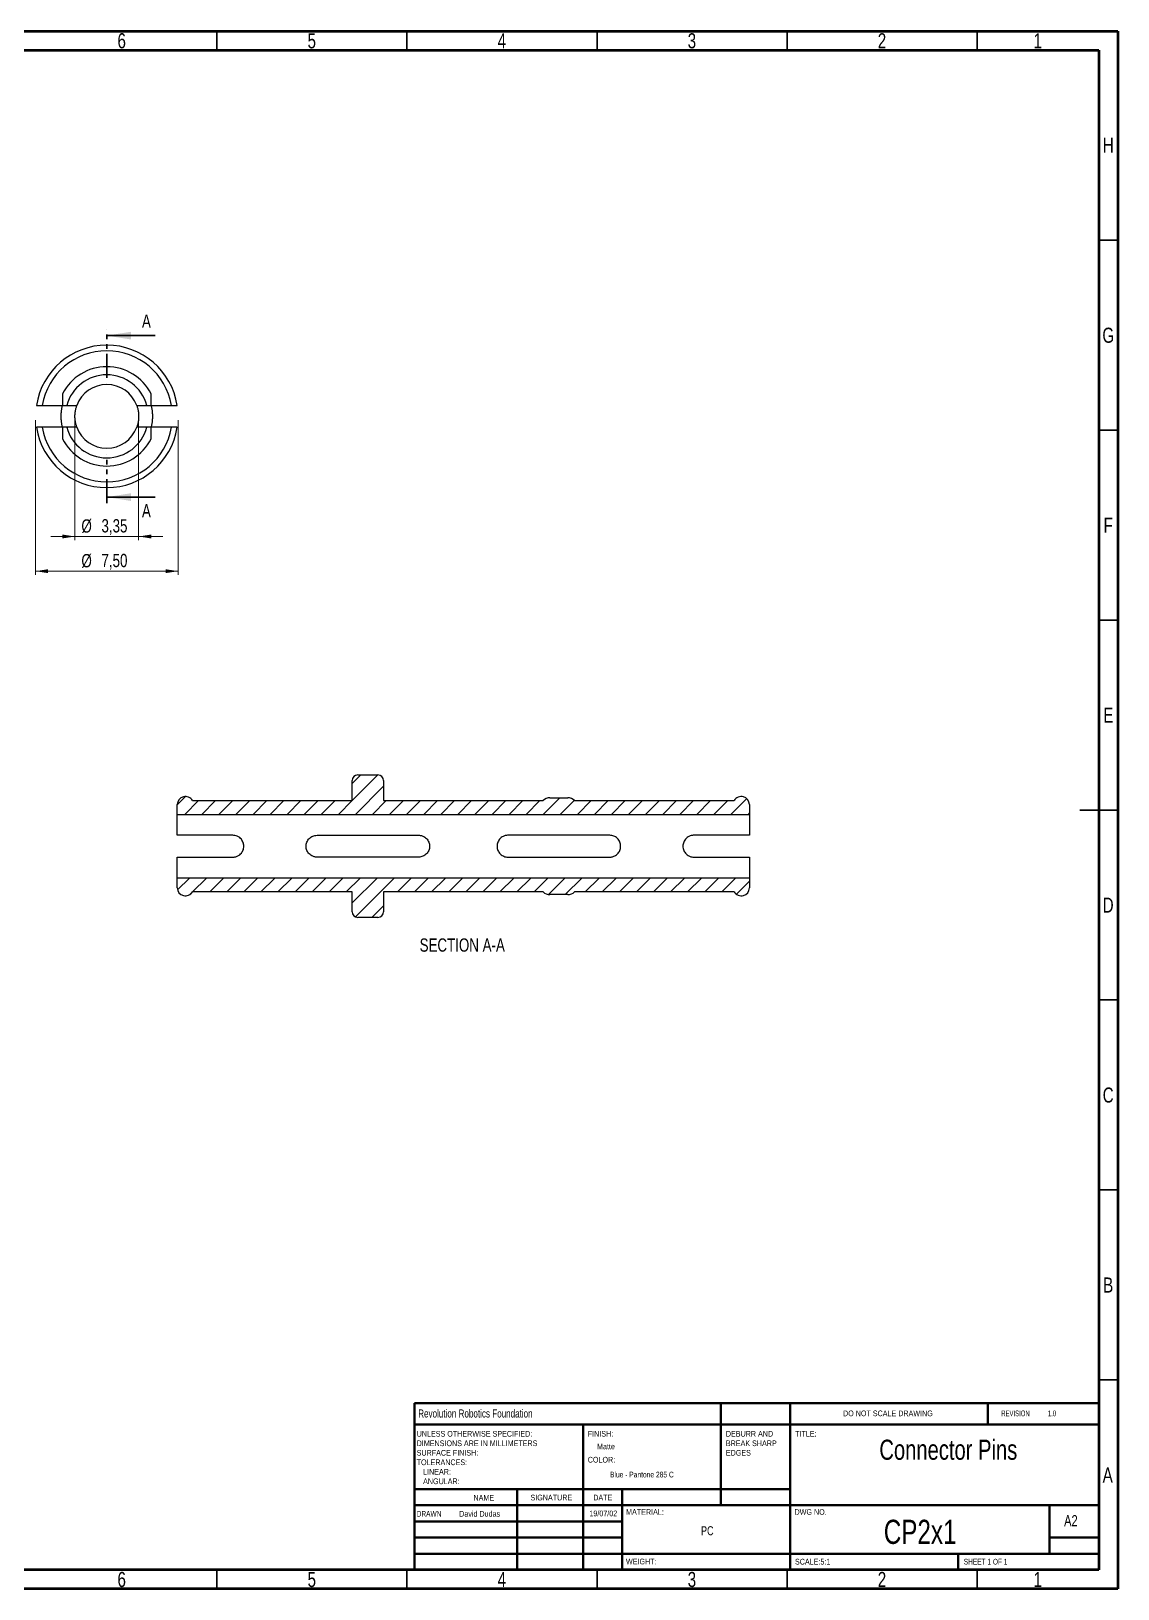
# Model space of a CAD drawing. Header units: millimetres. Extents: x 15 to 589, y 5 to 415.
# Drawn here: x 303.1 to 589, y 5 to 415 of the extents above; entities that cross this region are included whole.
import ezdxf

# ---------------------------------------------------------------- set-up
doc = ezdxf.new("R2010")
doc.units = ezdxf.units.MM
doc.linetypes.add('PHANTOM', pattern=[12.7, 6.35, -1.27, 1.27, -1.27, 1.27, -1.27])
doc.styles.add('SLDTEXTSTYLE0', font='TXT', dxfattribs={"width": 0.75})
doc.styles.add('SLDTEXTSTYLE1', font='TXT', dxfattribs={"width": 0.686449})
doc.styles.add('SLDTEXTSTYLE2', font='TXT', dxfattribs={"width": 0.625})
doc.styles.add('SLDTEXTSTYLE3', font='TXT', dxfattribs={"width": 0.6875})
doc.styles.add('SLDTEXTSTYLE4', font='TXT', dxfattribs={"width": 0.7})
doc.dimstyles.new('SLDDIMSTYLE0', dxfattribs={"dimtxt": 3.5, "dimasz": 3.302, "dimexe": 0, "dimexo": 0.0625, "dimgap": 0.875, "dimtad": 1, "dimlfac": 0.2, "dimrnd": 1e-09, "dimzin": 12, "dimdsep": 46, "dimtxsty": 'SLDTEXTSTYLE0', "dimsah": 1, "dimcen": 0.09, "dimadec": 0, "dimazin": 3, "dimtfac": 1, "dimtofl": 0, "dimtmove": 0, "dimatfit": 3, "dimfxl": 0, "dimfrac": 2, "dimtolj": 1, "dimtzin": 12, "dimarcsym": 0})
doc.dimstyles.new('SLDDIMSTYLE2', dxfattribs={"dimtxt": 3.5, "dimasz": 3.302, "dimexe": 0, "dimexo": 0.0625, "dimgap": 0.875, "dimtad": 1, "dimlfac": 0.2, "dimrnd": 1e-09, "dimzin": 12, "dimdsep": 46, "dimtxsty": 'SLDTEXTSTYLE0', "dimsah": 1, "dimcen": 0.09, "dimadec": 0, "dimazin": 3, "dimtfac": 1, "dimtmove": 0, "dimatfit": 0, "dimfxl": 0, "dimfrac": 2, "dimtolj": 1, "dimtzin": 12, "dimarcsym": 0})

# ---------------------------------------------------------------- blocks, each defined once
blk = doc.blocks.new('SW_NOTE_0_1')
at = {"color": 0, "linetype": 'Continuous', "lineweight": 0, "char_height": 1.5, "attachment_point": 1, "style": 'SLDTEXTSTYLE0'}
for s, insert in [('UNLESS OTHERWISE SPECIFIED:', (0, 1.93)), ('SURFACE FINISH:', (0, -3.07)), ('DIMENSIONS ARE IN MILLIMETERS', (0, -0.57)), ('TOLERANCES:', (0, -5.57)), ('LINEAR:', (1.69, -8.07)), ('ANGULAR:', (1.69, -10.57))]:
    blk.add_mtext(s, dxfattribs=dict(at, insert=insert))
blk = doc.blocks.new('SW_NOTE_0_2')
at = {"color": 0, "linetype": 'Continuous', "lineweight": 0, "char_height": 1.5, "attachment_point": 1, "style": 'SLDTEXTSTYLE0'}
for s, insert in [('DEBURR AND', (0, 1.93)), ('BREAK SHARP', (0, -0.57)), ('EDGES', (0, -3.07))]:
    blk.add_mtext(s, dxfattribs=dict(at, insert=insert))
blk = doc.blocks.new('_D_19')
at = {"color": 7, "linetype": 'Continuous', "lineweight": 0}
for p, q in [((314.67, 312.61), (314.67, 280.99)), ((331.42, 312.61), (331.42, 280.99)), ((314.67, 281.99), (308.32, 281.99)), ((314.67, 281.99), (331.42, 281.99)), ((331.42, 281.99), (337.77, 281.99))]:
    blk.add_line(p, q, dxfattribs=at)
at = {"color": 7, "linetype": 'Continuous', "lineweight": 18}
for points in [[(314.67, 281.99), (311.37, 282.5), (311.37, 281.48)], [(331.42, 281.99), (334.72, 281.48), (334.72, 282.5)]]:
    blk.add_solid(points, dxfattribs=at)
at = {"color": 7, "linetype": 'Continuous', "lineweight": 18, "char_height": 3.5, "attachment_point": 1, "style": 'SLDTEXTSTYLE0'}
for s, insert in [('%%c', (316.37, 286.5)), ('3,35', (321.64, 286.55))]:
    blk.add_mtext(s, dxfattribs=dict(at, insert=insert))
blk = doc.blocks.new('_D_20')
at = {"color": 7, "linetype": 'Continuous', "lineweight": 0}
for p, q in [((304.29, 312.61), (304.29, 271.86)), ((341.79, 312.61), (341.79, 271.86)), ((304.29, 272.86), (341.79, 272.86))]:
    blk.add_line(p, q, dxfattribs=at)
at = {"color": 7, "linetype": 'Continuous', "lineweight": 18}
for points in [[(304.29, 272.86), (307.6, 272.35), (307.6, 273.37)], [(341.79, 272.86), (338.49, 273.37), (338.49, 272.35)]]:
    blk.add_solid(points, dxfattribs=at)
at = {"color": 7, "linetype": 'Continuous', "lineweight": 18, "char_height": 3.5, "attachment_point": 1, "style": 'SLDTEXTSTYLE0'}
for s, insert in [('%%c', (316.37, 277.37)), ('7,50', (321.64, 277.42))]:
    blk.add_mtext(s, dxfattribs=dict(at, insert=insert))

msp = doc.modelspace()

# ---------------------------------------------------------------- hatches: boundary and pattern name
at = {"linetype": 'Continuous', "lineweight": 18}
h = msp.add_hatch(dxfattribs=at)
h.set_pattern_fill('ANSI31', style=0)
edge = h.paths.add_edge_path(flags=0)
edge.add_arc((389.089, 217.721), 1.5, 90, 180)
edge.add_line((387.589, 217.721), (387.589, 212.471))
edge.add_line((387.589, 212.471), (345.589, 212.471))
edge.add_arc((343.731, 211.404), 2.142, 29.8831, 180)
edge.add_line((341.589, 211.404), (341.589, 208.846))
edge.add_line((341.589, 208.846), (492.089, 208.846))
edge.add_line((492.089, 208.846), (492.089, 211.404))
edge.add_arc((489.946, 211.404), 2.142, 0, 150.1169)
edge.add_line((488.089, 212.471), (446.089, 212.471))
edge.add_arc((444.303, 210.721), 2.5, 44.427, 90)
edge.add_line((444.303, 213.221), (439.624, 213.221))
edge.add_arc((439.624, 210.721), 2.5, 90, 135.573)
edge.add_line((437.839, 212.471), (395.839, 212.471))
edge.add_line((395.839, 212.471), (395.839, 217.721))
edge.add_arc((394.339, 217.721), 1.5, 0, 90)
edge.add_line((394.339, 219.221), (389.089, 219.221))
h = msp.add_hatch(dxfattribs=at)
h.set_pattern_fill('ANSI31', style=0)
edge = h.paths.add_edge_path(flags=0)
edge.add_line((345.589, 188.471), (387.589, 188.471))
edge.add_line((387.589, 188.471), (387.589, 183.221))
edge.add_arc((389.089, 183.221), 1.5, 180, 270)
edge.add_line((389.089, 181.721), (394.339, 181.721))
edge.add_arc((394.339, 183.221), 1.5, 270, 360)
edge.add_line((395.839, 183.221), (395.839, 188.471))
edge.add_line((395.839, 188.471), (437.839, 188.471))
edge.add_arc((439.624, 190.221), 2.5, 224.427, 270)
edge.add_line((439.624, 187.721), (444.303, 187.721))
edge.add_arc((444.303, 190.221), 2.5, 270, 315.573)
edge.add_line((446.089, 188.471), (488.089, 188.471))
edge.add_arc((489.946, 189.538), 2.142, 209.8831, 360)
edge.add_line((492.089, 189.538), (492.089, 192.096))
edge.add_line((492.089, 192.096), (341.589, 192.096))
edge.add_line((341.589, 192.096), (341.589, 189.538))
edge.add_arc((343.731, 189.538), 2.142, 180, 330.1169)

# ---------------------------------------------------------------- linework, layer by layer
at = {"color": 7, "linetype": 'Continuous', "lineweight": 70}
for p, q in [((15, 415), (589, 415)), ((589, 415), (589, 5)), ((20, 410), (584, 410)), ((584, 410), (584, 10)), ((584, 10), (20, 10)), ((589, 5), (15, 5))]:
    msp.add_line(p, q, dxfattribs=at)
at = {"color": 7, "linetype": 'Continuous', "lineweight": 35}
for p, q in [((352, 410), (352, 415)), ((402, 410), (402, 415)), ((452, 410), (452, 415)), ((502, 410), (502, 415)), ((552, 410), (552, 415)), ((584, 360), (589, 360)), ((335.744, 334.859), (323.044, 334.859)), ((584, 310), (589, 310)), ((335.744, 292.358), (323.044, 292.358)), ((584, 260), (589, 260)), ((589, 210), (579, 210)), ((584, 210), (589, 210)), ((584, 160), (589, 160)), ((584, 110), (589, 110)), ((584, 60), (589, 60)), ((352, 10), (352, 5)), ((402, 10), (402, 5)), ((452, 10), (452, 5)), ((502, 10), (502, 5)), ((552, 10), (552, 5))]:
    msp.add_line(p, q, dxfattribs=at)
at = {"color": 7, "linetype": 'PHANTOM', "lineweight": 35}
for p, q in [((323.044, 323.746), (323.044, 336.446)), ((323.044, 290.771), (323.044, 303.477))]:
    msp.add_line(p, q, dxfattribs=at)
at = {"color": 7, "linetype": 'Continuous', "lineweight": 25}
for p, q in [((306.035, 316.484), (311.393, 316.484)), ((312.496, 316.484), (315.178, 316.484)), ((330.91, 316.484), (333.591, 316.484)), ((334.694, 316.484), (340.052, 316.484)), ((311.393, 310.734), (306.035, 310.734)), ((315.178, 310.734), (312.496, 310.734)), ((333.591, 310.734), (330.91, 310.734)), ((340.052, 310.734), (334.694, 310.734)), ((387.589, 212.471), (387.589, 217.721)), ((389.089, 219.221), (394.339, 219.221)), ((395.839, 217.721), (395.839, 212.471)), ((439.624, 213.221), (444.303, 213.221)), ((341.589, 208.846), (341.589, 211.404)), ((345.589, 212.471), (387.589, 212.471)), ((395.839, 212.471), (437.839, 212.471)), ((446.089, 212.471), (488.089, 212.471)), ((492.089, 211.404), (492.089, 208.846)), ((341.589, 208.846), (492.089, 208.846)), ((341.589, 203.346), (341.589, 208.846)), ((492.089, 208.846), (492.089, 203.346)), ((356.214, 203.346), (341.589, 203.346)), ((378.339, 203.346), (405.089, 203.346)), ((455.339, 203.346), (428.589, 203.346)), ((492.089, 203.346), (477.464, 203.346)), ((341.589, 197.596), (356.214, 197.596)), ((341.589, 192.096), (341.589, 197.596)), ((405.089, 197.596), (378.339, 197.596)), ((428.589, 197.596), (455.339, 197.596)), ((477.464, 197.596), (492.089, 197.596)), ((492.089, 197.596), (492.089, 192.096)), ((492.089, 192.096), (341.589, 192.096)), ((341.589, 189.538), (341.589, 192.096)), ((492.089, 192.096), (492.089, 189.538)), ((387.589, 188.471), (345.589, 188.471)), ((387.589, 183.221), (387.589, 188.471)), ((437.839, 188.471), (395.839, 188.471)), ((395.839, 188.471), (395.839, 183.221)), ((444.303, 187.721), (439.624, 187.721)), ((488.089, 188.471), (446.089, 188.471)), ((394.339, 181.721), (389.089, 181.721))]:
    msp.add_line(p, q, dxfattribs=at)
at = {"color": 7, "linetype": 'Continuous', "lineweight": 50}
for p, q in [((404, 53.839), (403.976, 10)), ((404, 53.839), (584, 53.839)), ((484.6, 53.839), (484.585, 26.956)), ((502.8, 53.839), (502.776, 9.946)), ((554.797, 48.226), (554.8, 53.839)), ((583.997, 48.226), (403.997, 48.226)), ((448.396, 48.226), (448.375, 9.976)), ((502.8, 31.25), (404, 31.25)), ((430.991, 31.25), (430.991, 10)), ((458.6, 10), (458.6, 31.25)), ((458.6, 27), (404, 27)), ((458.6, 27), (584, 27)), ((571, 14.25), (571, 27)), ((458.6, 22.75), (404, 22.75)), ((458.6, 18.5), (404, 18.5)), ((584, 18.5), (571, 18.5)), ((404, 14.25), (584, 14.25)), ((547, 10), (547, 14.25))]:
    msp.add_line(p, q, dxfattribs=at)
at = {"color": 7, "linetype": 'Continuous', "lineweight": 25}
for centre, radius, start, end in [((323.044, 313.609), 18.75, 8.82015, 171.17985), ((323.044, 313.609), 17.25, 9.59407, 170.40593), ((323.044, 313.609), 13.075, 26.99414, 153.00874), ((323.044, 313.609), 10.933, 15.24669, 164.75331), ((323.044, 313.609), 8.375, 90, 159.92295), ((323.044, 313.609), 8.375, 20.07705, 90), ((323.044, 313.609), 18.75, 188.82015, 351.17985), ((323.044, 313.609), 17.25, 189.59407, 350.40593), ((323.044, 313.609), 13.075, 206.99623, 333.00926), ((323.044, 313.609), 10.933, 195.24669, 344.75331), ((323.044, 313.609), 8.375, 200.07705, 339.92295), ((389.089, 217.721), 1.5, 90, 180), ((394.339, 217.721), 1.5, 0, 90), ((343.731, 211.404), 2.142, 29.8831, 180), ((439.624, 210.721), 2.5, 90, 135.573), ((444.303, 210.721), 2.5, 44.427, 90), ((489.946, 211.404), 2.142, 0, 150.1169), ((343.731, 189.538), 2.142, 180, 330.1169), ((489.946, 189.538), 2.142, 209.8831, 0), ((439.624, 190.221), 2.5, 224.427, 270), ((444.303, 190.221), 2.5, 270, 315.573), ((389.089, 183.221), 1.5, 180, 270), ((394.339, 183.221), 1.5, 270, 0)]:
    msp.add_arc(centre, radius, start, end, dxfattribs=at)
for points, knots in [([(304.515, 316.484), (304.519, 316.484), (304.526, 316.484), (304.583, 316.484), (304.673, 316.484), (304.8, 316.484), (305.023, 316.484), (305.423, 316.485), (305.819, 316.484), (306.035, 316.484)], [0, 0, 0, 0, 0.0977135, 0.1966303, 0.2968041, 0.398284, 0.5011137, 0.7277386, 1, 1, 1, 1]), ([(311.393, 310.734), (311.392, 310.738), (311.39, 310.748), (311.371, 310.824), (311.338, 310.966), (311.286, 311.203), (311.194, 311.68), (311.081, 312.476), (311.025, 313.609), (311.081, 314.741), (311.194, 315.537), (311.286, 316.015), (311.344, 316.279), (311.385, 316.452), (311.391, 316.473), (311.393, 316.484)], [0, 0, 0, 0, 0.0418561, 0.0833853, 0.1253478, 0.1878592, 0.250712, 0.3754632, 0.5000585, 0.6246537, 0.7494049, 0.8122294, 0.8747691, 0.9374303, 1, 1, 1, 1]), ([(311.393, 319.543), (311.393, 319.543), (311.393, 319.552), (311.393, 319.522), (311.393, 319.448), (311.392, 319.316), (311.393, 319.138), (311.393, 318.912), (311.392, 318.638), (311.393, 318.167), (311.395, 317.445), (311.394, 316.816), (311.393, 316.484)], [0, 0, 0, 0, 0.0007226, 0.0586139, 0.1185588, 0.1826714, 0.2526098, 0.3284709, 0.4124082, 0.5050947, 0.7378393, 1, 1, 1, 1]), ([(311.393, 316.484), (311.474, 316.484), (311.638, 316.484), (311.907, 316.484), (312.195, 316.484), (312.394, 316.484), (312.496, 316.484)], [0, 0, 0, 0, 0.2356233, 0.4808643, 0.7356797, 1, 1, 1, 1]), ([(315.178, 310.734), (315.176, 310.738), (315.172, 310.747), (315.145, 310.822), (315.101, 310.953), (315.023, 311.186), (314.893, 311.652), (314.723, 312.472), (314.642, 313.609), (314.723, 314.746), (314.893, 315.565), (315.023, 316.032), (315.11, 316.291), (315.165, 316.452), (315.174, 316.473), (315.178, 316.484)], [0, 0, 0, 0, 0.0399697, 0.081704, 0.1252782, 0.1768409, 0.2507, 0.3755406, 0.500062, 0.6245833, 0.7494239, 0.8232653, 0.8748458, 0.9394342, 1, 1, 1, 1]), ([(330.91, 316.484), (330.911, 316.479), (330.915, 316.47), (330.942, 316.395), (330.987, 316.264), (331.065, 316.032), (331.194, 315.566), (331.365, 314.745), (331.446, 313.609), (331.365, 312.472), (331.194, 311.652), (331.064, 311.185), (330.978, 310.926), (330.922, 310.765), (330.914, 310.744), (330.91, 310.734)], [0, 0, 0, 0, 0.0399697, 0.081704, 0.1252782, 0.1768409, 0.2507, 0.3755406, 0.500062, 0.6245833, 0.7494239, 0.8232653, 0.8748458, 0.9394342, 1, 1, 1, 1]), ([(333.591, 316.484), (333.693, 316.484), (333.892, 316.484), (334.18, 316.484), (334.449, 316.484), (334.614, 316.484), (334.694, 316.484)], [0, 0, 0, 0, 0.2643203, 0.5191357, 0.7643767, 1, 1, 1, 1]), ([(334.694, 316.484), (334.694, 316.655), (334.694, 316.988), (334.693, 317.468), (334.693, 317.913), (334.695, 318.304), (334.695, 318.638), (334.694, 318.912), (334.695, 319.2), (334.695, 319.414), (334.694, 319.528), (334.694, 319.538), (334.694, 319.543)], [0, 0, 0, 0, 0.1351829, 0.2626458, 0.3827706, 0.4960188, 0.5888027, 0.6728759, 0.7489102, 0.8826108, 0.9426679, 1, 1, 1, 1]), ([(334.694, 316.484), (334.695, 316.479), (334.698, 316.47), (334.716, 316.393), (334.749, 316.252), (334.802, 316.014), (334.893, 315.537), (335.006, 314.741), (335.062, 313.609), (335.006, 312.476), (334.893, 311.681), (334.801, 311.203), (334.743, 310.938), (334.702, 310.765), (334.697, 310.744), (334.694, 310.734)], [0, 0, 0, 0, 0.04185608, 0.08338532, 0.12534784, 0.18785925, 0.25071204, 0.37546321, 0.50005848, 0.62465374, 0.74940491, 0.81222945, 0.87476908, 0.93743033, 1, 1, 1, 1]), ([(340.052, 316.484), (340.143, 316.484), (340.319, 316.484), (340.566, 316.484), (340.783, 316.484), (340.969, 316.484), (341.227, 316.483), (341.505, 316.484), (341.55, 316.484), (341.572, 316.484)], [0, 0, 0, 0, 0.1151256, 0.2228567, 0.3231838, 0.4161034, 0.5016193, 0.754731, 1, 1, 1, 1]), ([(306.035, 310.734), (305.944, 310.734), (305.768, 310.733), (305.521, 310.733), (305.304, 310.733), (305.118, 310.733), (304.861, 310.734), (304.583, 310.733), (304.538, 310.734), (304.515, 310.734)], [0, 0, 0, 0, 0.1151256, 0.2228567, 0.3231838, 0.4161034, 0.5016193, 0.754731, 1, 1, 1, 1]), ([(311.393, 310.734), (311.393, 310.562), (311.394, 310.229), (311.394, 309.749), (311.394, 309.304), (311.393, 308.913), (311.392, 308.58), (311.393, 308.305), (311.393, 308.017), (311.392, 307.803), (311.393, 307.689), (311.393, 307.679), (311.393, 307.674)], [0, 0, 0, 0, 0.1351485, 0.2625789, 0.3826732, 0.4958926, 0.5886528, 0.6727046, 0.7487196, 0.8823861, 0.9424279, 1, 1, 1, 1]), ([(312.496, 310.734), (312.394, 310.734), (312.195, 310.734), (311.907, 310.733), (311.638, 310.734), (311.474, 310.734), (311.393, 310.734)], [0, 0, 0, 0, 0.2643203, 0.51913568, 0.76437667, 1, 1, 1, 1]), ([(334.694, 310.734), (334.614, 310.734), (334.449, 310.734), (334.18, 310.733), (333.892, 310.734), (333.693, 310.734), (333.591, 310.734)], [0, 0, 0, 0, 0.2356233, 0.4808643, 0.7356797, 1, 1, 1, 1]), ([(334.694, 307.674), (334.694, 307.674), (334.694, 307.665), (334.694, 307.696), (334.695, 307.77), (334.695, 307.901), (334.695, 308.079), (334.694, 308.305), (334.695, 308.58), (334.695, 309.051), (334.692, 309.773), (334.694, 310.401), (334.694, 310.734)], [0, 0, 0, 0, 0.0004611, 0.0583676, 0.1183282, 0.1824576, 0.2524143, 0.3282953, 0.4122545, 0.5049653, 0.7377707, 1, 1, 1, 1]), ([(341.572, 310.734), (341.568, 310.734), (341.561, 310.734), (341.505, 310.733), (341.414, 310.734), (341.288, 310.734), (341.065, 310.734), (340.664, 310.733), (340.268, 310.733), (340.052, 310.734)], [0, 0, 0, 0, 0.0977135, 0.1966303, 0.2968041, 0.398284, 0.5011137, 0.7277386, 1, 1, 1, 1]), ([(356.214, 197.596), (356.335, 197.6), (356.582, 197.61), (356.954, 197.685), (357.344, 197.816), (357.795, 198.048), (358.384, 198.514), (358.936, 199.334), (359.165, 200.471), (358.936, 201.608), (358.384, 202.428), (357.795, 202.894), (357.289, 203.154), (356.776, 203.315), (356.397, 203.336), (356.214, 203.346)], [0, 0, 0, 0, 0.0399697, 0.081704, 0.1252782, 0.1768409, 0.2507, 0.3755406, 0.500062, 0.6245833, 0.7494239, 0.8232653, 0.8748458, 0.9394342, 1, 1, 1, 1]), ([(378.339, 197.596), (378.213, 197.601), (377.961, 197.61), (377.589, 197.687), (377.174, 197.829), (376.729, 198.066), (376.151, 198.542), (375.616, 199.334), (375.388, 200.471), (375.616, 201.608), (376.151, 202.4), (376.729, 202.877), (377.228, 203.141), (377.771, 203.314), (378.15, 203.335), (378.339, 203.346)], [0, 0, 0, 0, 0.041699, 0.083191, 0.1252785, 0.1876587, 0.250722, 0.3755515, 0.5000617, 0.6245719, 0.7494014, 0.8124365, 0.8748449, 0.9376278, 1, 1, 1, 1]), ([(405.089, 203.346), (405.215, 203.341), (405.467, 203.332), (405.838, 203.255), (406.254, 203.113), (406.699, 202.876), (407.277, 202.4), (407.811, 201.608), (408.04, 200.471), (407.811, 199.334), (407.277, 198.542), (406.699, 198.066), (406.199, 197.801), (405.657, 197.628), (405.278, 197.607), (405.089, 197.596)], [0, 0, 0, 0, 0.04169896, 0.08319103, 0.12527851, 0.18765872, 0.25072202, 0.3755515, 0.50006171, 0.62457192, 0.7494014, 0.81243647, 0.87484487, 0.93762776, 1, 1, 1, 1]), ([(428.589, 203.346), (428.468, 203.342), (428.221, 203.333), (427.849, 203.258), (427.458, 203.126), (427.007, 202.894), (426.419, 202.428), (425.867, 201.608), (425.638, 200.471), (425.867, 199.334), (426.419, 198.514), (427.007, 198.048), (427.514, 197.788), (428.027, 197.627), (428.406, 197.606), (428.589, 197.596)], [0, 0, 0, 0, 0.0399697, 0.081704, 0.1252782, 0.1768409, 0.2507, 0.3755406, 0.500062, 0.6245833, 0.7494239, 0.8232653, 0.8748458, 0.9394342, 1, 1, 1, 1]), ([(455.339, 197.596), (455.46, 197.6), (455.707, 197.61), (456.079, 197.685), (456.469, 197.816), (456.92, 198.048), (457.509, 198.514), (458.061, 199.334), (458.29, 200.471), (458.061, 201.608), (457.509, 202.428), (456.92, 202.894), (456.414, 203.154), (455.901, 203.315), (455.522, 203.336), (455.339, 203.346)], [0, 0, 0, 0, 0.0399697, 0.081704, 0.1252782, 0.1768409, 0.2507, 0.3755406, 0.500062, 0.6245833, 0.7494239, 0.8232653, 0.8748458, 0.9394342, 1, 1, 1, 1]), ([(477.464, 203.346), (477.343, 203.342), (477.096, 203.333), (476.724, 203.258), (476.333, 203.126), (475.882, 202.894), (475.294, 202.428), (474.742, 201.608), (474.513, 200.471), (474.742, 199.334), (475.294, 198.514), (475.882, 198.048), (476.389, 197.788), (476.902, 197.627), (477.281, 197.606), (477.464, 197.596)], [0, 0, 0, 0, 0.0399697, 0.081704, 0.1252782, 0.1768409, 0.2507, 0.3755406, 0.500062, 0.6245833, 0.7494239, 0.8232653, 0.8748458, 0.9394342, 1, 1, 1, 1])]:
    msp.add_open_spline(points, degree=3, knots=knots, dxfattribs=at)
at = {"color": 7, "linetype": 'Continuous', "lineweight": 35}
for points in [[(323.044, 334.859), (329.394, 333.843), (329.394, 335.875)], [(323.044, 292.358), (329.394, 291.342), (329.394, 293.374)]]:
    msp.add_solid(points, dxfattribs=at)

# ---------------------------------------------------------------- block references
at = {"color": 7, "linetype": 'Continuous', "lineweight": 0}
for name, p in [('SW_NOTE_0_1', (404.554, 44.632)), ('SW_NOTE_0_2', (485.894, 44.632))]:
    msp.add_blockref(name, p, dxfattribs=at)

# ---------------------------------------------------------------- texts
for s, insert, char_height, attachment_point, style in [('6', (326.96, 414.452), 3.969, 2, 'SLDTEXTSTYLE0'), ('5', (376.96, 414.452), 3.969, 2, 'SLDTEXTSTYLE0'), ('4', (426.96, 414.452), 3.969, 2, 'SLDTEXTSTYLE0'), ('3', (476.96, 414.452), 3.969, 2, 'SLDTEXTSTYLE0'), ('2', (526.96, 414.452), 3.969, 2, 'SLDTEXTSTYLE0'), ('1', (567.96, 414.452), 3.969, 2, 'SLDTEXTSTYLE0'), ('H', (586.49, 386.952), 3.969, 2, 'SLDTEXTSTYLE0'), ('G', (586.487, 336.952), 3.969, 2, 'SLDTEXTSTYLE0'), ('F', (586.458, 286.952), 3.969, 2, 'SLDTEXTSTYLE0'), ('E', (586.508, 236.952), 3.969, 2, 'SLDTEXTSTYLE0'), ('D', (586.453, 186.952), 3.969, 2, 'SLDTEXTSTYLE0'), ('SECTION A-A', (416.546, 176.207), 3.5, 2, 'SLDTEXTSTYLE0'), ('C', (586.459, 136.952), 3.969, 2, 'SLDTEXTSTYLE0'), ('B', (586.471, 86.952), 3.969, 2, 'SLDTEXTSTYLE0'), ('Revolution Robotics Foundation', (404.963, 52.212), 2.11667, 1, 'SLDTEXTSTYLE0'), ('DO NOT SCALE DRAWING', (516.715, 51.937), 1.5, 1, 'SLDTEXTSTYLE0'), ('REVISION           1.0', (558.327, 51.937), 1.5, 1, 'SLDTEXTSTYLE2'), ('FINISH:', (449.564, 46.566), 1.5, 1, 'SLDTEXTSTYLE0'), ('TITLE:', (504.09, 46.576), 1.5, 1, 'SLDTEXTSTYLE0'), ('Matte', (452.005, 43.238), 1.4986, 1, 'SLDTEXTSTYLE0'), ('Connector Pins', (544.41, 44.266), 5.29167, 2, 'SLDTEXTSTYLE0'), ('COLOR:', (449.564, 39.742), 1.5, 1, 'SLDTEXTSTYLE0'), ('A', (586.34, 36.952), 3.969, 2, 'SLDTEXTSTYLE0'), ('Blue - Pantone 285 C', (463.799, 35.826), 1.4986, 2, 'SLDTEXTSTYLE4'), ('NAME', (419.506, 29.716), 1.5, 1, 'SLDTEXTSTYLE0'), ('SIGNATURE', (434.494, 29.776), 1.5, 1, 'SLDTEXTSTYLE0'), ('DATE', (451.008, 29.776), 1.5, 1, 'SLDTEXTSTYLE0'), ('DRAWN', (404.554, 25.505), 1.5, 1, 'SLDTEXTSTYLE1'), ('David Dudas', (421.125, 25.503), 1.4986, 2, 'SLDTEXTSTYLE0'), ('19/07/02', (453.647, 25.603), 1.4986, 2, 'SLDTEXTSTYLE0'), ('MATERIAL:', (459.646, 25.986), 1.5, 1, 'SLDTEXTSTYLE0'), ('DWG NO.', (503.953, 25.986), 1.5, 1, 'SLDTEXTSTYLE0'), ('PC', (481.006, 21.486), 2.3813, 2, 'SLDTEXTSTYLE0'), ('CP2x1', (536.993, 23.181), 6.35, 2, 'SLDTEXTSTYLE0'), ('A2', (574.871, 24.406), 2.9104, 1, 'SLDTEXTSTYLE0'), ('WEIGHT:', (459.618, 12.949), 1.4986, 1, 'SLDTEXTSTYLE0'), ('SCALE:5:1', (504.074, 12.9), 1.5, 1, 'SLDTEXTSTYLE0'), ('SHEET 1 OF 1', (548.478, 12.9), 1.5, 1, 'SLDTEXTSTYLE3'), ('6', (326.96, 9.452), 3.969, 2, 'SLDTEXTSTYLE0'), ('5', (376.96, 9.452), 3.969, 2, 'SLDTEXTSTYLE0'), ('4', (426.96, 9.452), 3.969, 2, 'SLDTEXTSTYLE0'), ('3', (476.96, 9.452), 3.969, 2, 'SLDTEXTSTYLE0'), ('2', (526.96, 9.452), 3.969, 2, 'SLDTEXTSTYLE0'), ('1', (567.96, 9.452), 3.969, 2, 'SLDTEXTSTYLE0')]:
    msp.add_mtext(s, dxfattribs=dict(at, insert=insert, char_height=char_height, attachment_point=attachment_point, style=style))
at = {"color": 7, "linetype": 'Continuous', "char_height": 3.5, "attachment_point": 1, "style": 'SLDTEXTSTYLE0'}
for insert in [(332.294, 340.414), (332.294, 290.509)]:
    msp.add_mtext('A', dxfattribs=dict(at, insert=insert))

# ---------------------------------------------------------------- dimensions: what is measured, and where the dimension line sits
at = {"color": 7, "linetype": 'Continuous', "lineweight": 18}
for base, p1, p2, dimstyle, picture, middle in [((341.794, 272.859), (304.294, 313.609), (341.794, 313.609), 'SLDDIMSTYLE0', '_D_20', (323.531, 272.859)), ((331.419, 281.989), (314.669, 313.609), (331.419, 313.609), 'SLDDIMSTYLE2', '_D_19', (323.531, 281.989))]:
    dim = msp.add_linear_dim(base=base, p1=p1, p2=p2, text='%%c<>', dimstyle=dimstyle, dxfattribs=at)
    dim.commit()
    dim.dimension.update_dxf_attribs({"geometry": picture, "text_midpoint": middle, "dimtype": 160})

doc.saveas('drawing.dxf')
